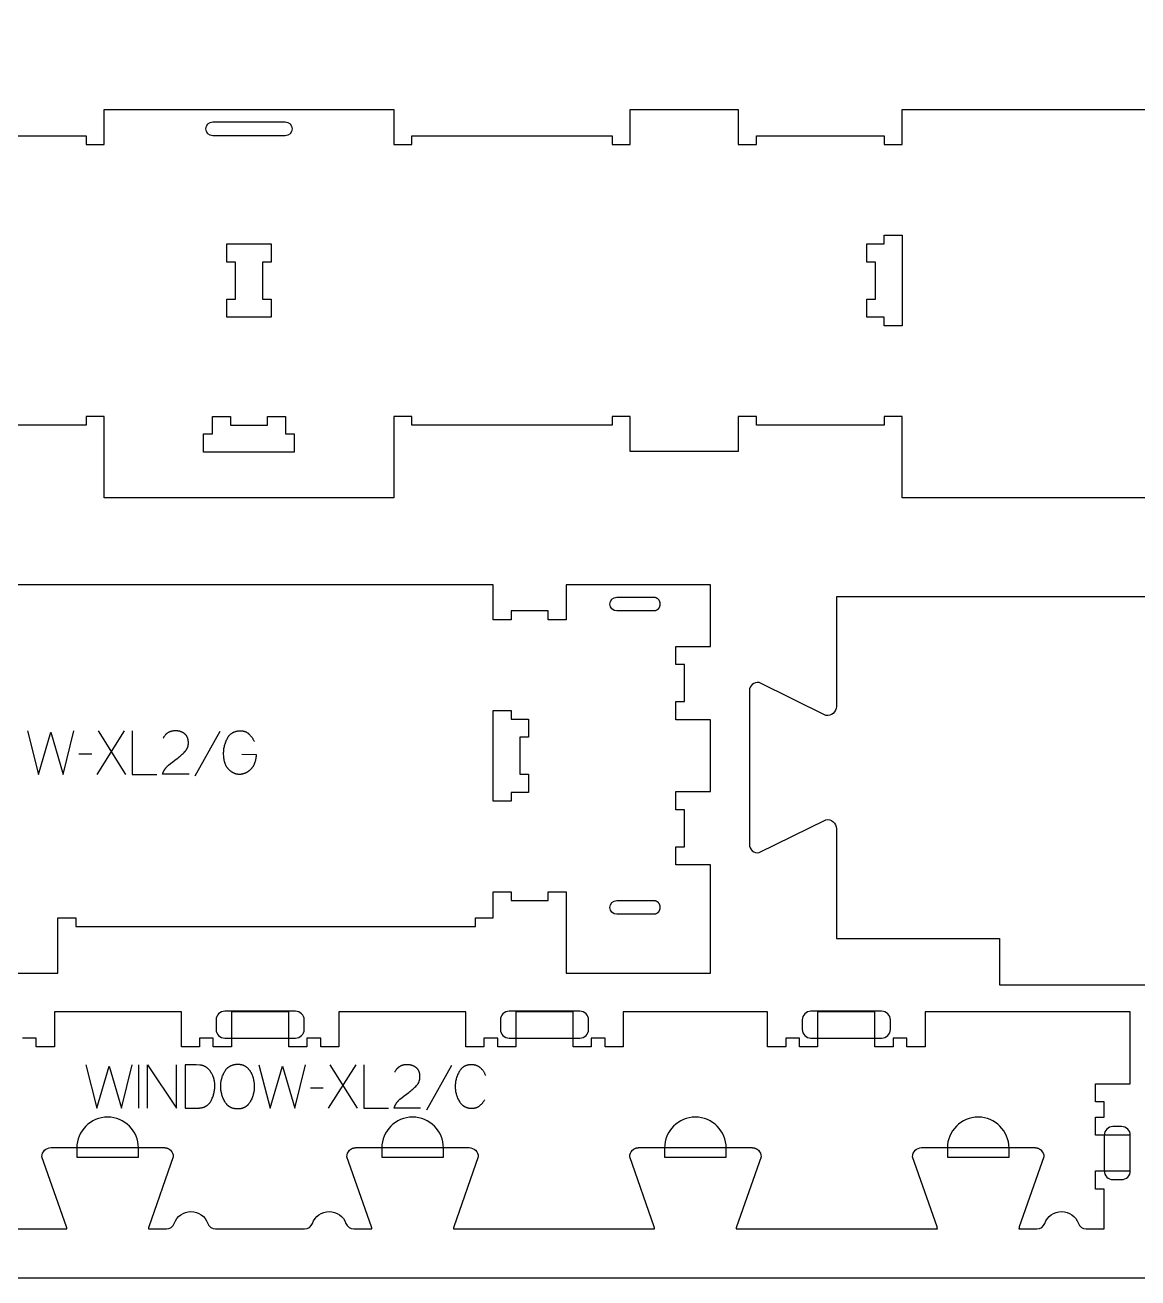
# Model space of a CAD drawing. Extents: x 0 to 4485, y 0 to 8771.
# Drawn here: x 824 to 1591, y 3763 to 4626 of the extents above; entities that cross this region are included whole.
import ezdxf

# ---------------------------------------------------------------- set-up
doc = ezdxf.new("R2010")
doc.units = 0
for name, color, linetype in [('0_SHEET_SPRUCEPLY_2440X122', 1, 'CONTINUOUS'), ('1_ANYTOOL_1MMDEEP_LABELS_S', 2, 'CONTINUOUS'), ('3_ANYTOOL_CUTTHROUGH_INSID', 4, 'CONTINUOUS'), ('4_ANYTOOL_CUTTHROUGH_OUTSI', 5, 'CONTINUOUS'), ('5_ANYTOOL_HALF_MILL_9MM_IN', 3, 'CONTINUOUS')]:
    doc.layers.add(name, color=color, linetype=linetype)

msp = doc.modelspace()

# ---------------------------------------------------------------- linework, layer by layer
at = {"layer": '0_SHEET_SPRUCEPLY_2440X122'}
msp.add_lwpolyline([(371.7, 4982.59), (371.7, 3762.59), (2811.7, 3762.59), (2811.7, 4982.59)], close=True, dxfattribs=at)
at = {"layer": '1_ANYTOOL_1MMDEEP_LABELS_S', "color": 2}
for points in [[(825.51, 4139.62), (833.22, 4109.62), (841.67, 4138.72), (850.15, 4109.62), (857.65, 4139.62)], [(892.2, 4139.62), (873.3, 4109.62)], [(893.44, 4109.62), (874.5, 4139.62)], [(897.72, 4139.62), (897.72, 4109.62), (914.82, 4109.62)], [(936.98, 4109.66), (918.68, 4109.7), (918.83, 4110.16), (918.91, 4110.39), (918.99, 4110.61), (919.07, 4110.83), (919.16, 4111.04), (919.26, 4111.26), (919.35, 4111.47), (919.45, 4111.68), (919.56, 4111.89), (919.66, 4112.09), (919.77, 4112.3), (919.89, 4112.5), (920.01, 4112.7), (920.13, 4112.89), (920.25, 4113.09), (920.38, 4113.28), (920.51, 4113.46), (920.65, 4113.65), (920.79, 4113.83), (920.93, 4114.02), (921.07, 4114.2), (921.22, 4114.37), (921.38, 4114.55), (921.53, 4114.72), (921.69, 4114.89), (921.86, 4115.05), (922.03, 4115.22), (922.2, 4115.38), (922.37, 4115.54), (922.73, 4115.85), (924.21, 4117.07), (925.7, 4118.26), (927.21, 4119.42), (928.73, 4120.55), (929.49, 4121.11), (930.22, 4121.68), (930.93, 4122.26), (931.62, 4122.84), (932.29, 4123.43), (932.93, 4124.04), (933.55, 4124.64), (934.15, 4125.26), (934.3, 4125.42), (934.44, 4125.58), (934.57, 4125.74), (934.71, 4125.9), (934.83, 4126.07), (934.95, 4126.23), (935.07, 4126.4), (935.18, 4126.58), (935.29, 4126.75), (935.4, 4126.93), (935.49, 4127.11), (935.59, 4127.29), (935.68, 4127.47), (935.76, 4127.66), (935.84, 4127.85), (935.92, 4128.04), (935.99, 4128.23), (936.06, 4128.42), (936.12, 4128.62), (936.18, 4128.82), (936.23, 4129.02), (936.28, 4129.23), (936.32, 4129.43), (936.36, 4129.64), (936.4, 4129.85), (936.43, 4130.07), (936.45, 4130.28), (936.47, 4130.5), (936.49, 4130.72), (936.5, 4130.94), (936.51, 4131.16), (936.51, 4131.39), (936.51, 4131.64), (936.5, 4131.89), (936.49, 4132.13), (936.47, 4132.37), (936.45, 4132.6), (936.42, 4132.83), (936.39, 4133.06), (936.35, 4133.28), (936.31, 4133.5), (936.26, 4133.72), (936.21, 4133.93), (936.15, 4134.14), (936.09, 4134.35), (936.03, 4134.55), (935.95, 4134.74), (935.88, 4134.94), (935.8, 4135.13), (935.71, 4135.31), (935.62, 4135.49), (935.52, 4135.67), (935.42, 4135.85), (935.31, 4136.02), (935.2, 4136.19), (935.09, 4136.35), (934.97, 4136.51), (934.84, 4136.66), (934.71, 4136.82), (934.57, 4136.96), (934.43, 4137.11), (934.29, 4137.25), (934.14, 4137.39), (933.98, 4137.52), (933.82, 4137.65), (933.66, 4137.77), (933.5, 4137.89), (933.33, 4138.01), (933.16, 4138.12), (932.99, 4138.23), (932.81, 4138.34), (932.63, 4138.44), (932.45, 4138.53), (932.27, 4138.63), (932.09, 4138.71), (931.9, 4138.8), (931.71, 4138.88), (931.51, 4138.95), (931.32, 4139.03), (931.12, 4139.09), (930.92, 4139.16), (930.72, 4139.22), (930.51, 4139.27), (930.3, 4139.32), (930.09, 4139.37), (929.88, 4139.41), (929.66, 4139.45), (929.44, 4139.49), (929.22, 4139.52), (929, 4139.55), (928.77, 4139.57), (928.54, 4139.59), (928.31, 4139.6), (928.07, 4139.61), (927.6, 4139.62), (927.23, 4139.61), (926.87, 4139.6), (926.52, 4139.57), (926.17, 4139.54), (925.83, 4139.49), (925.5, 4139.44), (925.17, 4139.38), (924.85, 4139.3), (924.53, 4139.22), (924.38, 4139.17), (924.23, 4139.12), (924.07, 4139.07), (923.92, 4139.02), (923.78, 4138.96), (923.63, 4138.9), (923.49, 4138.84), (923.34, 4138.78), (923.2, 4138.71), (923.06, 4138.64), (922.92, 4138.57), (922.79, 4138.5), (922.65, 4138.42), (922.52, 4138.34), (922.39, 4138.26), (922.26, 4138.18), (922.13, 4138.09), (922, 4138.01), (921.87, 4137.91), (921.75, 4137.82), (921.63, 4137.73), (921.51, 4137.63), (921.39, 4137.53), (921.27, 4137.42), (921.16, 4137.32), (921.04, 4137.21), (920.93, 4137.1), (920.82, 4136.98), (920.71, 4136.87), (920.6, 4136.75), (920.5, 4136.63), (920.39, 4136.51), (920.19, 4136.25), (920, 4135.99), (919.81, 4135.71), (919.62, 4135.43), (919.44, 4135.14), (919.27, 4134.83), (919.11, 4134.52)], [(958.2, 4139.15), (941.01, 4108.38)], [(973.41, 4123.42), (983.18, 4123.38), (983.15, 4122.55), (983.09, 4121.74), (983.05, 4121.35), (983, 4120.97), (982.95, 4120.59), (982.89, 4120.21), (982.82, 4119.85), (982.75, 4119.48), (982.67, 4119.13), (982.58, 4118.78), (982.49, 4118.44), (982.39, 4118.1), (982.28, 4117.77), (982.17, 4117.45), (982.05, 4117.13), (981.92, 4116.82), (981.79, 4116.52), (981.65, 4116.22), (981.51, 4115.93), (981.36, 4115.64), (981.2, 4115.36), (981.03, 4115.09), (980.86, 4114.82), (980.68, 4114.56), (980.5, 4114.31), (980.31, 4114.06), (980.11, 4113.82), (979.9, 4113.59), (979.69, 4113.36), (979.47, 4113.13), (979.25, 4112.92), (979.03, 4112.71), (978.81, 4112.5), (978.58, 4112.31), (978.35, 4112.12), (978.13, 4111.94), (977.9, 4111.76), (977.67, 4111.59), (977.44, 4111.43), (977.2, 4111.28), (976.97, 4111.13), (976.74, 4110.99), (976.5, 4110.85), (976.26, 4110.72), (976.02, 4110.6), (975.78, 4110.49), (975.54, 4110.38), (975.3, 4110.28), (975.06, 4110.18), (974.81, 4110.1), (974.57, 4110.02), (974.32, 4109.94), (974.07, 4109.87), (973.82, 4109.81), (973.57, 4109.76), (973.32, 4109.71), (973.07, 4109.67), (972.81, 4109.64), (972.56, 4109.61), (972.3, 4109.6), (972.04, 4109.58), (971.78, 4109.58), (971.52, 4109.58), (971.26, 4109.58), (971.01, 4109.6), (970.75, 4109.62), (970.5, 4109.65), (970.25, 4109.69), (970, 4109.73), (969.75, 4109.78), (969.5, 4109.84), (969.25, 4109.9), (969.01, 4109.97), (968.77, 4110.05), (968.52, 4110.14), (968.28, 4110.23), (968.04, 4110.33), (967.81, 4110.43), (967.57, 4110.55), (967.34, 4110.67), (967.1, 4110.79), (966.87, 4110.93), (966.64, 4111.07), (966.41, 4111.22), (966.18, 4111.37), (965.96, 4111.54), (965.73, 4111.71), (965.51, 4111.88), (965.28, 4112.07), (965.06, 4112.26), (964.84, 4112.46), (964.63, 4112.66), (964.41, 4112.87), (964.2, 4113.09), (963.98, 4113.32), (963.78, 4113.55), (963.58, 4113.79), (963.39, 4114.04), (963.21, 4114.3), (963.03, 4114.56), (962.86, 4114.83), (962.7, 4115.11), (962.54, 4115.4), (962.39, 4115.69), (962.24, 4116), (962.11, 4116.31), (961.98, 4116.62), (961.85, 4116.95), (961.73, 4117.28), (961.62, 4117.62), (961.52, 4117.97), (961.42, 4118.33), (961.33, 4118.69), (961.25, 4119.06), (961.17, 4119.44), (961.1, 4119.82), (961.04, 4120.22), (960.98, 4120.62), (960.93, 4121.03), (960.89, 4121.45), (960.82, 4122.3), (960.78, 4123.19), (960.77, 4124.1), (960.78, 4124.78), (960.81, 4125.46), (960.86, 4126.13), (960.93, 4126.8), (961.03, 4127.47), (961.14, 4128.13), (961.28, 4128.79), (961.44, 4129.45), (961.61, 4130.1), (961.81, 4130.75), (962.03, 4131.4), (962.27, 4132.04), (962.54, 4132.68), (962.82, 4133.32), (963.12, 4133.95), (963.45, 4134.58), (963.62, 4134.89), (963.79, 4135.19), (963.98, 4135.48), (964.17, 4135.76), (964.37, 4136.03), (964.47, 4136.17), (964.58, 4136.29), (964.69, 4136.42), (964.79, 4136.55), (964.9, 4136.67), (965.01, 4136.79), (965.13, 4136.9), (965.24, 4137.02), (965.36, 4137.13), (965.48, 4137.24), (965.6, 4137.35), (965.72, 4137.45), (965.84, 4137.55), (965.97, 4137.65), (966.1, 4137.75), (966.23, 4137.84), (966.36, 4137.94), (966.49, 4138.03), (966.63, 4138.11), (966.76, 4138.2), (966.9, 4138.28), (967.04, 4138.36), (967.18, 4138.44), (967.33, 4138.51), (967.47, 4138.59), (967.62, 4138.66), (967.77, 4138.72), (967.92, 4138.79), (968.07, 4138.85), (968.23, 4138.91), (968.38, 4138.97), (968.54, 4139.02), (968.86, 4139.13), (969.19, 4139.22), (969.52, 4139.3), (969.87, 4139.38), (970.22, 4139.44), (970.57, 4139.5), (970.94, 4139.54), (971.31, 4139.57), (971.69, 4139.6), (972.07, 4139.61), (972.47, 4139.62), (972.69, 4139.62), (972.91, 4139.61), (973.13, 4139.6), (973.35, 4139.58), (973.56, 4139.56), (973.77, 4139.54), (973.98, 4139.51), (974.18, 4139.48), (974.39, 4139.44), (974.59, 4139.4), (974.78, 4139.35), (974.98, 4139.3), (975.17, 4139.24), (975.36, 4139.18), (975.55, 4139.12), (975.73, 4139.05), (975.91, 4138.98), (976.09, 4138.9), (976.27, 4138.82), (976.44, 4138.73), (976.61, 4138.64), (976.78, 4138.55), (976.94, 4138.45), (977.11, 4138.34), (977.27, 4138.23), (977.43, 4138.12), (977.58, 4138), (977.73, 4137.88), (977.88, 4137.75), (978.03, 4137.62), (978.18, 4137.49), (978.32, 4137.35), (978.6, 4137.06), (978.87, 4136.77), (979.13, 4136.47), (979.39, 4136.17), (979.64, 4135.87), (979.89, 4135.56), (980.13, 4135.25), (980.36, 4134.93), (980.58, 4134.6), (980.8, 4134.27), (981.02, 4133.94), (981.22, 4133.6), (981.42, 4133.26), (981.61, 4132.91), (981.8, 4132.56), (981.98, 4132.2)], [(869.87, 4123.5), (861.08, 4123.42)], [(865.7, 3909.54), (873.42, 3879.54), (881.86, 3908.64), (890.35, 3879.54), (897.85, 3909.54)], [(902.22, 3909.54), (902.22, 3879.54)], [(908.22, 3879.54), (908.22, 3909.54), (928.27, 3879.54), (928.27, 3909.54)], [(985.1, 3909.54), (992.82, 3879.54), (1001.26, 3908.64), (1009.75, 3879.54), (1017.25, 3909.54)], [(1051.79, 3909.54), (1032.89, 3879.54)], [(1053.03, 3879.54), (1034.09, 3909.54)], [(1057.32, 3909.54), (1057.32, 3879.54), (1074.42, 3879.54)], [(1096.57, 3879.58), (1078.27, 3879.62), (1078.42, 3880.08), (1078.5, 3880.3), (1078.58, 3880.52), (1078.67, 3880.74), (1078.76, 3880.96), (1078.85, 3881.17), (1078.95, 3881.39), (1079.04, 3881.6), (1079.15, 3881.81), (1079.26, 3882.01), (1079.37, 3882.21), (1079.48, 3882.41), (1079.6, 3882.61), (1079.72, 3882.81), (1079.84, 3883), (1079.97, 3883.19), (1080.1, 3883.38), (1080.24, 3883.57), (1080.38, 3883.75), (1080.52, 3883.93), (1080.67, 3884.11), (1080.82, 3884.29), (1080.97, 3884.46), (1081.13, 3884.63), (1081.29, 3884.8), (1081.45, 3884.97), (1081.62, 3885.14), (1081.79, 3885.3), (1081.96, 3885.46), (1082.32, 3885.77), (1083.8, 3886.99), (1085.29, 3888.18), (1086.8, 3889.33), (1088.32, 3890.46), (1089.08, 3891.02), (1089.81, 3891.59), (1090.52, 3892.17), (1091.21, 3892.76), (1091.88, 3893.35), (1092.52, 3893.95), (1093.15, 3894.56), (1093.75, 3895.18), (1093.89, 3895.33), (1094.03, 3895.49), (1094.17, 3895.65), (1094.3, 3895.82), (1094.42, 3895.98), (1094.55, 3896.15), (1094.66, 3896.32), (1094.78, 3896.49), (1094.88, 3896.67), (1094.99, 3896.84), (1095.09, 3897.02), (1095.18, 3897.21), (1095.27, 3897.39), (1095.36, 3897.57), (1095.44, 3897.76), (1095.51, 3897.95), (1095.58, 3898.15), (1095.65, 3898.34), (1095.71, 3898.54), (1095.77, 3898.74), (1095.82, 3898.94), (1095.87, 3899.14), (1095.92, 3899.35), (1095.96, 3899.56), (1095.99, 3899.77), (1096.02, 3899.98), (1096.05, 3900.2), (1096.07, 3900.41), (1096.08, 3900.63), (1096.09, 3900.86), (1096.1, 3901.08), (1096.1, 3901.31), (1096.1, 3901.56), (1096.09, 3901.8), (1096.08, 3902.04), (1096.06, 3902.28), (1096.04, 3902.52), (1096.01, 3902.75), (1095.98, 3902.98), (1095.94, 3903.2), (1095.9, 3903.42), (1095.86, 3903.64), (1095.8, 3903.85), (1095.75, 3904.06), (1095.69, 3904.26), (1095.62, 3904.46), (1095.55, 3904.66), (1095.47, 3904.85), (1095.39, 3905.04), (1095.3, 3905.23), (1095.21, 3905.41), (1095.11, 3905.59), (1095.01, 3905.76), (1094.91, 3905.93), (1094.8, 3906.1), (1094.68, 3906.26), (1094.56, 3906.42), (1094.43, 3906.58), (1094.3, 3906.73), (1094.17, 3906.88), (1094.03, 3907.02), (1093.88, 3907.17), (1093.73, 3907.3), (1093.57, 3907.44), (1093.41, 3907.56), (1093.25, 3907.69), (1093.09, 3907.81), (1092.92, 3907.93), (1092.75, 3908.04), (1092.58, 3908.15), (1092.4, 3908.25), (1092.23, 3908.35), (1092.05, 3908.45), (1091.86, 3908.54), (1091.68, 3908.63), (1091.49, 3908.71), (1091.3, 3908.79), (1091.11, 3908.87), (1090.91, 3908.94), (1090.71, 3909.01), (1090.51, 3909.07), (1090.31, 3909.13), (1090.1, 3909.19), (1089.89, 3909.24), (1089.68, 3909.29), (1089.47, 3909.33), (1089.25, 3909.37), (1089.03, 3909.4), (1088.81, 3909.43), (1088.59, 3909.46), (1088.36, 3909.48), (1088.13, 3909.5), (1087.9, 3909.52), (1087.67, 3909.53), (1087.19, 3909.54), (1086.82, 3909.53), (1086.46, 3909.52), (1086.11, 3909.49), (1085.76, 3909.46), (1085.42, 3909.41), (1085.09, 3909.36), (1084.76, 3909.29), (1084.44, 3909.22), (1084.13, 3909.13), (1083.97, 3909.09), (1083.82, 3909.04), (1083.67, 3908.99), (1083.52, 3908.93), (1083.37, 3908.88), (1083.22, 3908.82), (1083.08, 3908.76), (1082.93, 3908.69), (1082.79, 3908.63), (1082.65, 3908.56), (1082.51, 3908.49), (1082.38, 3908.41), (1082.24, 3908.34), (1082.11, 3908.26), (1081.98, 3908.18), (1081.85, 3908.1), (1081.72, 3908.01), (1081.59, 3907.92), (1081.47, 3907.83), (1081.34, 3907.74), (1081.22, 3907.64), (1081.1, 3907.54), (1080.98, 3907.44), (1080.87, 3907.34), (1080.75, 3907.23), (1080.64, 3907.12), (1080.52, 3907.01), (1080.41, 3906.9), (1080.3, 3906.78), (1080.2, 3906.67), (1080.09, 3906.55), (1079.99, 3906.42), (1079.78, 3906.17), (1079.59, 3905.9), (1079.4, 3905.63), (1079.21, 3905.35), (1079.04, 3905.05), (1078.87, 3904.75), (1078.7, 3904.44)], [(1117.79, 3909.06), (1100.6, 3878.29)], [(1141.4, 3902.04), (1141.24, 3902.44), (1141.07, 3902.83), (1140.89, 3903.22), (1140.7, 3903.59), (1140.5, 3903.96), (1140.29, 3904.32), (1140.07, 3904.67), (1139.84, 3905.01), (1139.6, 3905.34), (1139.36, 3905.66), (1139.1, 3905.98), (1138.83, 3906.28), (1138.55, 3906.58), (1138.26, 3906.87), (1137.96, 3907.14), (1137.65, 3907.41), (1137.49, 3907.54), (1137.33, 3907.67), (1137.17, 3907.79), (1137.01, 3907.91), (1136.84, 3908.02), (1136.67, 3908.13), (1136.5, 3908.24), (1136.33, 3908.34), (1136.16, 3908.44), (1135.98, 3908.53), (1135.8, 3908.62), (1135.62, 3908.71), (1135.44, 3908.79), (1135.25, 3908.86), (1135.06, 3908.94), (1134.87, 3909), (1134.68, 3909.07), (1134.49, 3909.13), (1134.29, 3909.19), (1134.09, 3909.24), (1133.89, 3909.28), (1133.69, 3909.33), (1133.48, 3909.37), (1133.28, 3909.4), (1133.07, 3909.43), (1132.86, 3909.46), (1132.64, 3909.48), (1132.43, 3909.5), (1132.21, 3909.52), (1131.99, 3909.53), (1131.77, 3909.53), (1131.55, 3909.54), (1131.2, 3909.53), (1130.87, 3909.52), (1130.53, 3909.49), (1130.21, 3909.46), (1129.88, 3909.42), (1129.57, 3909.37), (1129.26, 3909.31), (1128.95, 3909.24), (1128.65, 3909.16), (1128.36, 3909.08), (1128.07, 3908.98), (1127.78, 3908.88), (1127.5, 3908.76), (1127.37, 3908.7), (1127.23, 3908.64), (1127.09, 3908.57), (1126.96, 3908.5), (1126.83, 3908.43), (1126.7, 3908.36), (1126.57, 3908.29), (1126.44, 3908.21), (1126.31, 3908.13), (1126.19, 3908.05), (1126.06, 3907.97), (1125.94, 3907.88), (1125.82, 3907.79), (1125.7, 3907.7), (1125.46, 3907.51), (1125.23, 3907.32), (1125, 3907.11), (1124.78, 3906.9), (1124.57, 3906.67), (1124.36, 3906.44), (1124.15, 3906.19), (1123.95, 3905.94), (1123.76, 3905.68), (1123.57, 3905.41), (1123.39, 3905.13), (1123.21, 3904.84), (1122.87, 3904.25), (1122.55, 3903.65), (1122.26, 3903.05), (1121.98, 3902.44), (1121.73, 3901.82), (1121.5, 3901.19), (1121.29, 3900.56), (1121.1, 3899.92), (1120.94, 3899.27), (1120.8, 3898.62), (1120.68, 3897.95), (1120.58, 3897.28), (1120.5, 3896.61), (1120.45, 3895.92), (1120.41, 3895.23), (1120.4, 3894.54), (1120.41, 3893.84), (1120.45, 3893.15), (1120.5, 3892.46), (1120.58, 3891.79), (1120.68, 3891.12), (1120.8, 3890.45), (1120.95, 3889.8), (1121.03, 3889.47), (1121.12, 3889.15), (1121.21, 3888.83), (1121.3, 3888.51), (1121.41, 3888.19), (1121.52, 3887.88), (1121.63, 3887.56), (1121.75, 3887.25), (1122.01, 3886.63), (1122.28, 3886.02), (1122.58, 3885.42), (1122.91, 3884.82), (1123.25, 3884.23), (1123.43, 3883.94), (1123.62, 3883.66), (1123.81, 3883.39), (1124.01, 3883.13), (1124.21, 3882.88), (1124.42, 3882.63), (1124.64, 3882.4), (1124.86, 3882.17), (1125.09, 3881.96), (1125.32, 3881.75), (1125.56, 3881.56), (1125.68, 3881.46), (1125.8, 3881.37), (1125.93, 3881.28), (1126.05, 3881.19), (1126.18, 3881.1), (1126.31, 3881.02), (1126.44, 3880.94), (1126.57, 3880.86), (1126.7, 3880.78), (1126.84, 3880.71), (1126.97, 3880.64), (1127.11, 3880.57), (1127.39, 3880.43), (1127.67, 3880.31), (1127.96, 3880.2), (1128.26, 3880.09), (1128.56, 3879.99), (1128.87, 3879.91), (1129.18, 3879.83), (1129.5, 3879.76), (1129.82, 3879.7), (1130.15, 3879.65), (1130.49, 3879.61), (1130.83, 3879.58), (1131.18, 3879.55), (1131.53, 3879.54), (1131.89, 3879.54), (1132.27, 3879.54), (1132.65, 3879.56), (1132.83, 3879.57), (1133.01, 3879.59), (1133.19, 3879.61), (1133.37, 3879.64), (1133.55, 3879.66), (1133.72, 3879.69), (1133.9, 3879.73), (1134.07, 3879.76), (1134.24, 3879.8), (1134.41, 3879.85), (1134.57, 3879.89), (1134.74, 3879.94), (1134.9, 3879.99), (1135.06, 3880.05), (1135.22, 3880.11), (1135.38, 3880.17), (1135.53, 3880.24), (1135.69, 3880.3), (1135.84, 3880.38), (1135.99, 3880.45), (1136.13, 3880.53), (1136.28, 3880.61), (1136.42, 3880.69), (1136.57, 3880.78), (1136.71, 3880.87), (1136.85, 3880.97), (1136.98, 3881.06), (1137.12, 3881.16), (1137.38, 3881.37), (1137.64, 3881.59), (1137.9, 3881.81), (1138.15, 3882.04), (1138.39, 3882.27), (1138.63, 3882.52), (1138.86, 3882.77), (1139.09, 3883.03), (1139.31, 3883.29), (1139.53, 3883.57), (1139.74, 3883.85), (1139.95, 3884.14), (1140.15, 3884.43), (1140.34, 3884.74), (1140.53, 3885.05), (1140.72, 3885.36)], [(1029.46, 3893.42), (1020.67, 3893.34)]]:
    msp.add_lwpolyline(points, dxfattribs=at)
for points in [[(934.32, 3909.54), (934.32, 3879.54), (942.85, 3879.62), (943.26, 3879.63), (943.66, 3879.65), (944.06, 3879.68), (944.44, 3879.72), (944.82, 3879.77), (945.19, 3879.82), (945.56, 3879.89), (945.92, 3879.97), (946.26, 3880.05), (946.6, 3880.15), (946.94, 3880.25), (947.26, 3880.37), (947.58, 3880.49), (947.73, 3880.56), (947.89, 3880.62), (948.04, 3880.69), (948.19, 3880.77), (948.34, 3880.84), (948.48, 3880.92), (948.62, 3881), (948.77, 3881.08), (948.91, 3881.16), (949.04, 3881.25), (949.18, 3881.34), (949.31, 3881.43), (949.45, 3881.52), (949.58, 3881.62), (949.7, 3881.72), (949.83, 3881.82), (949.95, 3881.92), (950.08, 3882.03), (950.2, 3882.14), (950.31, 3882.25), (950.43, 3882.36), (950.54, 3882.47), (950.66, 3882.59), (950.77, 3882.71), (950.87, 3882.83), (950.98, 3882.96), (951.08, 3883.08), (951.19, 3883.21), (951.29, 3883.34), (951.39, 3883.48), (951.48, 3883.61), (951.58, 3883.75), (951.76, 3884.04), (951.94, 3884.33), (952.1, 3884.64), (952.42, 3885.25), (952.72, 3885.88), (952.99, 3886.51), (953.25, 3887.14), (953.48, 3887.79), (953.7, 3888.43), (953.89, 3889.09), (954.06, 3889.75), (954.22, 3890.41), (954.35, 3891.08), (954.46, 3891.76), (954.55, 3892.44), (954.63, 3893.13), (954.68, 3893.82), (954.71, 3894.52), (954.72, 3895.22), (954.71, 3895.82), (954.68, 3896.41), (954.63, 3896.99), (954.56, 3897.57), (954.47, 3898.15), (954.42, 3898.43), (954.37, 3898.71), (954.31, 3898.99), (954.24, 3899.27), (954.17, 3899.55), (954.1, 3899.83), (954.02, 3900.1), (953.93, 3900.38), (953.84, 3900.65), (953.75, 3900.92), (953.65, 3901.19), (953.54, 3901.46), (953.43, 3901.72), (953.32, 3901.99), (953.08, 3902.51), (952.81, 3903.03), (952.53, 3903.54), (952.23, 3904.05), (952.04, 3904.36), (951.84, 3904.65), (951.64, 3904.94), (951.43, 3905.22), (951.22, 3905.49), (951.01, 3905.75), (950.8, 3906), (950.58, 3906.24), (950.36, 3906.47), (950.13, 3906.69), (949.9, 3906.91), (949.67, 3907.11), (949.44, 3907.31), (949.2, 3907.49), (948.96, 3907.67), (948.71, 3907.84), (948.46, 3908), (948.21, 3908.14), (947.96, 3908.28), (947.7, 3908.41), (947.43, 3908.53), (947.17, 3908.65), (946.9, 3908.75), (946.63, 3908.84), (946.35, 3908.93), (946.07, 3909), (945.79, 3909.07), (945.5, 3909.12), (945.21, 3909.17), (944.92, 3909.21), (944.62, 3909.24), (944.32, 3909.26), (941.89, 3909.36), (939.41, 3909.44), (936.89, 3909.5)], [(970.79, 3909.88), (971.16, 3909.87), (971.52, 3909.85), (971.88, 3909.83), (972.23, 3909.79), (972.4, 3909.76), (972.58, 3909.73), (972.74, 3909.7), (972.91, 3909.67), (973.08, 3909.63), (973.24, 3909.6), (973.4, 3909.55), (973.56, 3909.51), (973.72, 3909.46), (973.88, 3909.41), (974.03, 3909.36), (974.19, 3909.3), (974.34, 3909.24), (974.49, 3909.18), (974.64, 3909.11), (974.78, 3909.05), (974.93, 3908.98), (975.07, 3908.9), (975.21, 3908.83), (975.35, 3908.75), (975.49, 3908.66), (975.62, 3908.58), (975.76, 3908.49), (975.89, 3908.4), (976.15, 3908.21), (976.4, 3908.02), (976.65, 3907.82), (976.89, 3907.61), (977.13, 3907.4), (977.36, 3907.18), (977.58, 3906.95), (977.8, 3906.72), (978.01, 3906.49), (978.22, 3906.24), (978.42, 3905.99), (978.62, 3905.74), (978.81, 3905.47), (978.99, 3905.2), (979.17, 3904.93), (979.34, 3904.65), (979.5, 3904.36), (979.66, 3904.07), (979.82, 3903.78), (979.97, 3903.48), (980.11, 3903.18), (980.25, 3902.88), (980.38, 3902.57), (980.51, 3902.26), (980.63, 3901.94), (980.74, 3901.63), (980.85, 3901.3), (980.95, 3900.98), (981.05, 3900.65), (981.14, 3900.31), (981.23, 3899.98), (981.31, 3899.64), (981.46, 3898.95), (981.58, 3898.28), (981.69, 3897.61), (981.78, 3896.95), (981.84, 3896.29), (981.89, 3895.64), (981.92, 3895), (981.93, 3894.36), (981.92, 3893.73), (981.89, 3893.09), (981.83, 3892.45), (981.76, 3891.81), (981.66, 3891.18), (981.54, 3890.54), (981.4, 3889.9), (981.24, 3889.26), (981.06, 3888.63), (980.85, 3887.99), (980.62, 3887.35), (980.38, 3886.71), (980.11, 3886.08), (979.81, 3885.44), (979.5, 3884.8), (979.17, 3884.16), (978.99, 3883.85), (978.81, 3883.55), (978.62, 3883.25), (978.43, 3882.97), (978.23, 3882.69), (978.02, 3882.43), (977.8, 3882.18), (977.59, 3881.93), (977.47, 3881.81), (977.36, 3881.7), (977.24, 3881.59), (977.13, 3881.47), (977.01, 3881.37), (976.89, 3881.26), (976.77, 3881.16), (976.64, 3881.06), (976.52, 3880.96), (976.39, 3880.86), (976.27, 3880.77), (976.14, 3880.68), (976.01, 3880.59), (975.87, 3880.5), (975.74, 3880.42), (975.6, 3880.34), (975.47, 3880.26), (975.33, 3880.18), (975.19, 3880.11), (975.05, 3880.04), (974.9, 3879.97), (974.76, 3879.91), (974.61, 3879.84), (974.46, 3879.78), (974.31, 3879.72), (974.16, 3879.67), (974.01, 3879.61), (973.86, 3879.56), (973.54, 3879.47), (973.22, 3879.38), (972.9, 3879.31), (972.57, 3879.24), (972.23, 3879.19), (971.88, 3879.14), (971.53, 3879.11), (971.18, 3879.08), (970.81, 3879.07), (970.45, 3879.06), (970.06, 3879.07), (969.69, 3879.08), (969.32, 3879.11), (968.96, 3879.14), (968.6, 3879.19), (968.25, 3879.25), (967.91, 3879.31), (967.57, 3879.39), (967.24, 3879.47), (966.92, 3879.57), (966.76, 3879.62), (966.61, 3879.68), (966.45, 3879.73), (966.3, 3879.79), (966.14, 3879.86), (965.99, 3879.92), (965.84, 3879.99), (965.7, 3880.06), (965.55, 3880.13), (965.41, 3880.2), (965.27, 3880.28), (965.13, 3880.36), (964.99, 3880.44), (964.85, 3880.53), (964.71, 3880.61), (964.58, 3880.7), (964.45, 3880.8), (964.32, 3880.89), (964.19, 3880.99), (964.06, 3881.09), (963.94, 3881.19), (963.81, 3881.3), (963.69, 3881.4), (963.57, 3881.51), (963.45, 3881.63), (963.33, 3881.74), (963.22, 3881.86), (963.1, 3881.98), (962.99, 3882.1), (962.88, 3882.23), (962.67, 3882.49), (962.46, 3882.76), (962.25, 3883.03), (962.06, 3883.32), (961.87, 3883.62), (961.69, 3883.93), (961.51, 3884.25), (961.18, 3884.9), (960.86, 3885.55), (960.57, 3886.2), (960.3, 3886.84), (960.05, 3887.49), (959.83, 3888.14), (959.62, 3888.8), (959.44, 3889.45), (959.27, 3890.1), (959.13, 3890.75), (959.02, 3891.4), (958.92, 3892.05), (958.84, 3892.7), (958.79, 3893.36), (958.76, 3894.01), (958.75, 3894.66), (958.76, 3895.36), (958.79, 3896.04), (958.85, 3896.73), (958.93, 3897.4), (959.03, 3898.07), (959.15, 3898.74), (959.3, 3899.4), (959.47, 3900.05), (959.66, 3900.69), (959.88, 3901.34), (960.11, 3901.97), (960.37, 3902.6), (960.66, 3903.22), (960.96, 3903.84), (961.29, 3904.45), (961.64, 3905.06), (961.82, 3905.35), (962.01, 3905.64), (962.21, 3905.92), (962.41, 3906.19), (962.62, 3906.45), (962.84, 3906.7), (963.06, 3906.94), (963.3, 3907.17), (963.41, 3907.28), (963.53, 3907.39), (963.65, 3907.49), (963.77, 3907.6), (963.9, 3907.7), (964.02, 3907.8), (964.15, 3907.9), (964.28, 3907.99), (964.41, 3908.09), (964.54, 3908.18), (964.68, 3908.27), (964.81, 3908.35), (964.95, 3908.44), (965.09, 3908.52), (965.23, 3908.6), (965.37, 3908.67), (965.52, 3908.75), (965.66, 3908.82), (965.96, 3908.96), (966.26, 3909.08), (966.57, 3909.2), (966.88, 3909.31), (967.21, 3909.41), (967.53, 3909.5), (967.87, 3909.58), (968.21, 3909.65), (968.56, 3909.71), (968.92, 3909.76), (969.28, 3909.8), (969.64, 3909.84), (970.02, 3909.86), (970.4, 3909.87)]]:
    msp.add_lwpolyline(points, close=True, dxfattribs=at)
at = {"layer": '3_ANYTOOL_CUTTHROUGH_INSID', "color": 4}
for points in [[(953.25, 4559.19), (1003.25, 4559.19, -1), (1003.25, 4549.69), (953.25, 4549.69, -1)], [(1231.69, 4231.71), (1257.43, 4231.71), (1257.53, 4231.71), (1257.63, 4231.71), (1257.72, 4231.7), (1257.82, 4231.69), (1257.92, 4231.68), (1258.01, 4231.67), (1258.11, 4231.65), (1258.21, 4231.63), (1258.31, 4231.6), (1258.41, 4231.58), (1258.5, 4231.55), (1258.6, 4231.52), (1258.7, 4231.48), (1258.79, 4231.44), (1258.89, 4231.4), (1258.98, 4231.36), (1259.08, 4231.31), (1259.17, 4231.26), (1259.26, 4231.21), (1259.36, 4231.15), (1259.45, 4231.09), (1259.53, 4231.03), (1259.62, 4230.97), (1259.71, 4230.9), (1259.79, 4230.83), (1259.87, 4230.76), (1259.96, 4230.68), (1260.04, 4230.61), (1260.11, 4230.53), (1260.19, 4230.45), (1260.26, 4230.36), (1260.33, 4230.28), (1260.4, 4230.19), (1260.47, 4230.1), (1260.54, 4230.01), (1260.6, 4229.91), (1260.66, 4229.82), (1260.72, 4229.72), (1260.78, 4229.62), (1260.83, 4229.52), (1260.88, 4229.42), (1260.93, 4229.32), (1260.98, 4229.21), (1261.02, 4229.11), (1261.07, 4229), (1261.11, 4228.9), (1261.15, 4228.79), (1261.18, 4228.68), (1261.21, 4228.58), (1261.24, 4228.47), (1261.27, 4228.36), (1261.3, 4228.25), (1261.32, 4228.14), (1261.34, 4228.03), (1261.36, 4227.92), (1261.38, 4227.81), (1261.39, 4227.71), (1261.41, 4227.6), (1261.42, 4227.5), (1261.43, 4227.39), (1261.43, 4227.28), (1261.44, 4227.18), (1261.44, 4227.07), (1261.44, 4226.96), (1261.44, 4226.86), (1261.44, 4226.75), (1261.43, 4226.64), (1261.43, 4226.54), (1261.42, 4226.43), (1261.41, 4226.32), (1261.39, 4226.22), (1261.38, 4226.11), (1261.36, 4226), (1261.34, 4225.89), (1261.32, 4225.78), (1261.3, 4225.67), (1261.27, 4225.57), (1261.24, 4225.46), (1261.21, 4225.35), (1261.18, 4225.24), (1261.15, 4225.14), (1261.11, 4225.03), (1261.07, 4224.92), (1261.02, 4224.82), (1260.98, 4224.71), (1260.93, 4224.61), (1260.88, 4224.51), (1260.83, 4224.41), (1260.78, 4224.31), (1260.72, 4224.21), (1260.66, 4224.11), (1260.6, 4224.01), (1260.54, 4223.92), (1260.47, 4223.83), (1260.4, 4223.74), (1260.33, 4223.65), (1260.26, 4223.56), (1260.19, 4223.48), (1260.11, 4223.4), (1260.04, 4223.32), (1259.96, 4223.24), (1259.87, 4223.17), (1259.79, 4223.09), (1259.71, 4223.02), (1259.62, 4222.96), (1259.53, 4222.89), (1259.45, 4222.83), (1259.36, 4222.77), (1259.26, 4222.72), (1259.17, 4222.67), (1259.08, 4222.61), (1258.98, 4222.57), (1258.89, 4222.52), (1258.79, 4222.48), (1258.7, 4222.45), (1258.6, 4222.41), (1258.5, 4222.38), (1258.41, 4222.35), (1258.31, 4222.32), (1258.21, 4222.3), (1258.11, 4222.28), (1258.01, 4222.26), (1257.92, 4222.25), (1257.82, 4222.23), (1257.72, 4222.23), (1257.63, 4222.22), (1257.53, 4222.21), (1257.43, 4222.21), (1231.69, 4222.21, -1)], [(1231.69, 4013.21, -1), (1231.69, 4022.71), (1257.43, 4022.71), (1257.53, 4022.71), (1257.63, 4022.71), (1257.72, 4022.7), (1257.82, 4022.69), (1257.92, 4022.68), (1258.01, 4022.67), (1258.11, 4022.65), (1258.21, 4022.63), (1258.31, 4022.6), (1258.41, 4022.58), (1258.5, 4022.55), (1258.6, 4022.52), (1258.7, 4022.48), (1258.79, 4022.44), (1258.89, 4022.4), (1258.98, 4022.36), (1259.08, 4022.31), (1259.17, 4022.26), (1259.26, 4022.21), (1259.36, 4022.15), (1259.45, 4022.09), (1259.53, 4022.03), (1259.62, 4021.97), (1259.71, 4021.9), (1259.79, 4021.83), (1259.87, 4021.76), (1259.96, 4021.68), (1260.04, 4021.61), (1260.11, 4021.53), (1260.19, 4021.45), (1260.26, 4021.36), (1260.33, 4021.28), (1260.4, 4021.19), (1260.47, 4021.1), (1260.54, 4021.01), (1260.6, 4020.91), (1260.66, 4020.82), (1260.72, 4020.72), (1260.78, 4020.62), (1260.83, 4020.52), (1260.88, 4020.42), (1260.93, 4020.32), (1260.98, 4020.21), (1261.02, 4020.11), (1261.07, 4020), (1261.11, 4019.9), (1261.15, 4019.79), (1261.18, 4019.68), (1261.21, 4019.58), (1261.24, 4019.47), (1261.27, 4019.36), (1261.3, 4019.25), (1261.32, 4019.14), (1261.34, 4019.03), (1261.36, 4018.92), (1261.38, 4018.81), (1261.39, 4018.71), (1261.41, 4018.6), (1261.42, 4018.5), (1261.43, 4018.39), (1261.43, 4018.28), (1261.44, 4018.18), (1261.44, 4018.07), (1261.44, 4017.96), (1261.44, 4017.86), (1261.44, 4017.75), (1261.43, 4017.64), (1261.43, 4017.54), (1261.42, 4017.43), (1261.41, 4017.32), (1261.39, 4017.22), (1261.38, 4017.11), (1261.36, 4017), (1261.34, 4016.89), (1261.32, 4016.78), (1261.3, 4016.67), (1261.27, 4016.57), (1261.24, 4016.46), (1261.21, 4016.35), (1261.18, 4016.24), (1261.15, 4016.14), (1261.11, 4016.03), (1261.07, 4015.92), (1261.02, 4015.82), (1260.98, 4015.71), (1260.93, 4015.61), (1260.88, 4015.51), (1260.83, 4015.41), (1260.78, 4015.31), (1260.72, 4015.21), (1260.66, 4015.11), (1260.6, 4015.01), (1260.54, 4014.92), (1260.47, 4014.83), (1260.4, 4014.74), (1260.33, 4014.65), (1260.26, 4014.56), (1260.19, 4014.48), (1260.11, 4014.4), (1260.04, 4014.32), (1259.96, 4014.24), (1259.87, 4014.17), (1259.79, 4014.09), (1259.71, 4014.02), (1259.62, 4013.96), (1259.53, 4013.89), (1259.45, 4013.83), (1259.36, 4013.77), (1259.26, 4013.72), (1259.17, 4013.67), (1259.08, 4013.61), (1258.98, 4013.57), (1258.89, 4013.52), (1258.79, 4013.48), (1258.7, 4013.45), (1258.6, 4013.41), (1258.5, 4013.38), (1258.41, 4013.35), (1258.31, 4013.32), (1258.21, 4013.3), (1258.11, 4013.28), (1258.01, 4013.26), (1257.92, 4013.25), (1257.82, 4013.23), (1257.72, 4013.23), (1257.63, 4013.22), (1257.53, 4013.21), (1257.43, 4013.21)]]:
    msp.add_lwpolyline(points, format="xyb", close=True, dxfattribs=at)
for points in [[(1428.5, 4418.65), (1416, 4418.65), (1416, 4424.65), (1404, 4424.65), (1404, 4437.15), (1410, 4437.15), (1410, 4462.65), (1404, 4462.65), (1404, 4475.15), (1416, 4475.15), (1416, 4481.15), (1428.5, 4481.15)], [(969, 4437.15), (969, 4462.65), (963, 4462.65), (963, 4475.15), (993.5, 4475.15), (993.5, 4462.65), (987.5, 4462.65), (987.5, 4437.15), (993.5, 4437.15), (993.5, 4424.65), (963, 4424.65), (963, 4437.15)], [(991, 4350.19), (991, 4356.19), (1003.5, 4356.19), (1003.5, 4344.19), (1009.5, 4344.19), (1009.5, 4331.69), (947, 4331.69), (947, 4344.19), (953, 4344.19), (953, 4356.19), (965.5, 4356.19), (965.5, 4350.19)], [(1146.69, 4153.67), (1158.94, 4153.67), (1158.94, 4147.67), (1170.94, 4147.67), (1170.94, 4135.17), (1164.94, 4135.17), (1164.94, 4109.67), (1170.94, 4109.67), (1170.94, 4097.17), (1158.94, 4097.17), (1158.94, 4091.17), (1146.44, 4091.17), (1146.44, 4153.67)]]:
    msp.add_lwpolyline(points, close=True, dxfattribs=at)
at = {"layer": '4_ANYTOOL_CUTTHROUGH_OUTSI', "color": 5}
for points in [[(728, 4549.69), (866, 4549.69), (866, 4543.69), (878.5, 4543.69), (878.5, 4543.94), (878.5, 4567.69), (1078, 4567.69), (1078, 4543.94), (1078, 4543.69), (1090.5, 4543.69), (1090.5, 4543.94), (1090.5, 4549.69), (1128.25, 4549.69), (1228.5, 4549.69), (1228.5, 4543.69), (1241, 4543.69), (1241, 4567.69), (1315.5, 4567.69), (1315.5, 4543.69), (1328, 4543.69), (1328, 4549.69), (1416, 4549.69), (1416, 4543.69), (1428.5, 4543.69), (1428.5, 4543.94), (1428.5, 4567.69), (2028.25, 4567.69)], [(1728, 4300.19), (1428.5, 4300.19), (1428.5, 4356.19), (1416, 4356.19), (1416, 4350.19), (1328, 4350.19), (1328, 4356.19), (1315.5, 4356.19), (1315.5, 4332.19), (1241, 4332.19), (1241, 4356.19), (1228.5, 4356.19), (1228.5, 4350.19), (1090.5, 4350.19), (1090.5, 4355.94), (1090.5, 4356.19), (1078, 4356.19), (1078, 4355.94), (1078, 4300.19), (878.5, 4300.19), (878.5, 4355.94), (878.5, 4356.19), (866, 4356.19), (866, 4355.94), (866, 4350.19), (728, 4350.19)], [(546.94, 3972.71), (846.44, 3972.71), (846.44, 4010.71), (858.94, 4010.71), (858.94, 4004.71), (1134.44, 4004.71), (1134.44, 4010.71), (1146.44, 4010.71), (1146.44, 4028.71), (1146.69, 4028.71), (1146.69, 4028.71), (1158.94, 4028.71), (1158.94, 4022.71), (1184.44, 4022.71), (1184.44, 4028.71), (1196.94, 4028.71), (1196.94, 4028.46), (1196.94, 3972.71), (1296.44, 3972.71), (1296.44, 4047.21), (1272.44, 4047.21), (1272.44, 4047.46), (1272.44, 4059.46), (1272.44, 4059.71), (1278.44, 4059.71), (1278.44, 4085.21), (1272.44, 4085.21), (1272.44, 4085.46), (1272.44, 4097.46), (1272.44, 4097.71), (1296.44, 4097.71), (1296.44, 4147.21), (1272.44, 4147.21), (1272.44, 4147.46), (1272.44, 4159.46), (1272.44, 4159.71), (1278.44, 4159.71), (1278.44, 4185.21), (1272.44, 4185.21), (1272.44, 4185.46), (1272.44, 4197.46), (1272.44, 4197.71), (1296.44, 4197.71), (1296.44, 4240.21), (1196.94, 4240.21), (1196.94, 4216.46), (1196.94, 4216.21), (1184.44, 4216.21), (1184.44, 4216.46), (1184.44, 4222.21), (1158.94, 4222.21), (1158.94, 4216.21), (1146.44, 4216.21), (1146.44, 4216.46), (1146.44, 4240.21), (846.69, 4240.21), (546.69, 4240.21)]]:
    msp.add_lwpolyline(points, dxfattribs=at)
for points in [[(1795.35, 4232.04), (1383.1, 4232.04), (1383.1, 4156.38), (1383.1, 4156.38, -0.463455), (1375.83, 4150.21), (1375.79, 4150.22), (1375.76, 4150.23), (1329.76, 4172.89), (1329.76, 4172.89, 0.461531), (1323.1, 4167.21), (1323.1, 4061.38, 0.461531), (1329.76, 4055.7), (1375.76, 4078.35), (1375.79, 4078.37), (1375.83, 4078.38), (1375.83, 4078.38, -0.463455), (1383.1, 4072.21), (1383.1, 3996.54), (1495.35, 3996.54), (1495.6, 3996.54), (1495.6, 3996.29), (1495.6, 3964.54), (1795.1, 3964.54)], [(714.02, 3796.38), (852.71, 3796.38, 0.061485), (852.48, 3797.77), (835.58, 3846.05), (835.57, 3846.09), (835.57, 3846.13), (835.57, 3846.13, -0.414214), (841.82, 3852.38), (919.82, 3852.38), (919.97, 3852.38), (920.12, 3852.37), (920.27, 3852.36), (920.42, 3852.35), (920.57, 3852.34), (920.72, 3852.32), (920.87, 3852.29), (921.03, 3852.26), (921.18, 3852.23), (921.33, 3852.2), (921.48, 3852.16), (921.63, 3852.11), (921.77, 3852.07), (921.92, 3852.02), (922.07, 3851.96), (922.21, 3851.91), (922.35, 3851.84), (922.49, 3851.78), (922.63, 3851.71), (922.77, 3851.64), (922.91, 3851.56), (923.04, 3851.49), (923.17, 3851.41), (923.3, 3851.32), (923.43, 3851.23), (923.55, 3851.14), (923.67, 3851.05), (923.79, 3850.96), (923.91, 3850.86), (924.02, 3850.76), (924.13, 3850.66), (924.24, 3850.55, -0.198912), (926.07, 3846.13), (926.07, 3846.09), (926.05, 3846.05), (909.16, 3797.77), (909.16, 3797.77, 0.061485), (908.92, 3796.38), (921.32, 3796.38, 0.317837), (926.74, 3800.21, -0.317837), (938.29, 3808.38, -0.317837), (949.84, 3800.21, 0.317837), (955.26, 3796.38), (1016.57, 3796.38, 0.317837), (1021.99, 3800.21, -0.317837), (1033.54, 3808.38, -0.317837), (1045.09, 3800.21, 0.317837), (1050.51, 3796.38), (1062.91, 3796.38, 0.061485), (1062.68, 3797.77), (1045.78, 3846.05), (1045.77, 3846.09), (1045.77, 3846.13), (1045.77, 3846.13, -0.198912), (1047.6, 3850.55), (1047.71, 3850.66), (1047.82, 3850.76), (1047.93, 3850.86), (1048.05, 3850.96), (1048.16, 3851.05), (1048.29, 3851.14), (1048.41, 3851.23), (1048.54, 3851.32), (1048.67, 3851.41), (1048.8, 3851.49), (1048.93, 3851.56), (1049.07, 3851.64), (1049.2, 3851.71), (1049.34, 3851.78), (1049.48, 3851.84), (1049.63, 3851.91), (1049.77, 3851.96), (1049.92, 3852.02), (1050.06, 3852.07), (1050.21, 3852.11), (1050.36, 3852.16), (1050.51, 3852.2), (1050.66, 3852.23), (1050.81, 3852.26), (1050.96, 3852.29), (1051.11, 3852.32), (1051.26, 3852.34), (1051.42, 3852.35), (1051.57, 3852.36), (1051.72, 3852.37), (1051.87, 3852.38), (1052.02, 3852.38), (1130.02, 3852.38, -0.414214), (1136.27, 3846.13), (1136.27, 3846.09), (1136.25, 3846.05), (1119.36, 3797.77), (1119.36, 3797.77, 0.061485), (1119.12, 3796.38), (1257.81, 3796.38, 0.061485), (1257.58, 3797.77), (1240.68, 3846.05), (1240.67, 3846.09), (1240.67, 3846.13), (1240.67, 3846.13, -0.198912), (1242.5, 3850.55), (1242.61, 3850.66), (1242.72, 3850.76), (1242.83, 3850.86), (1242.95, 3850.96), (1243.06, 3851.05), (1243.19, 3851.14), (1243.31, 3851.23), (1243.44, 3851.32), (1243.57, 3851.41), (1243.7, 3851.49), (1243.83, 3851.56), (1243.97, 3851.64), (1244.1, 3851.71), (1244.24, 3851.78), (1244.38, 3851.84), (1244.53, 3851.91), (1244.67, 3851.96), (1244.82, 3852.02), (1244.96, 3852.07), (1245.11, 3852.11), (1245.26, 3852.16), (1245.41, 3852.2), (1245.56, 3852.23), (1245.71, 3852.26), (1245.86, 3852.29), (1246.01, 3852.32), (1246.16, 3852.34), (1246.32, 3852.35), (1246.47, 3852.36), (1246.62, 3852.37), (1246.77, 3852.38), (1246.92, 3852.38), (1324.92, 3852.38), (1325.07, 3852.38), (1325.22, 3852.37), (1325.37, 3852.36), (1325.52, 3852.35), (1325.67, 3852.34), (1325.82, 3852.32), (1325.97, 3852.29), (1326.13, 3852.26), (1326.28, 3852.23), (1326.43, 3852.2), (1326.58, 3852.16), (1326.73, 3852.11), (1326.87, 3852.07), (1327.02, 3852.02), (1327.17, 3851.96), (1327.31, 3851.91), (1327.45, 3851.84), (1327.59, 3851.78), (1327.73, 3851.71), (1327.87, 3851.64), (1328.01, 3851.56), (1328.14, 3851.49), (1328.27, 3851.41), (1328.4, 3851.32), (1328.53, 3851.23), (1328.65, 3851.14), (1328.77, 3851.05), (1328.89, 3850.96), (1329.01, 3850.86), (1329.12, 3850.76), (1329.23, 3850.66), (1329.34, 3850.55, -0.198912), (1331.17, 3846.13), (1331.17, 3846.09), (1331.15, 3846.05), (1314.26, 3797.77), (1314.26, 3797.77, 0.061485), (1314.02, 3796.38), (1452.71, 3796.38, 0.061485), (1452.48, 3797.77), (1435.58, 3846.05), (1435.57, 3846.09), (1435.57, 3846.13), (1435.57, 3846.13, -0.414214), (1441.82, 3852.38), (1519.82, 3852.38), (1519.97, 3852.38), (1520.12, 3852.37), (1520.27, 3852.36), (1520.42, 3852.35), (1520.57, 3852.34), (1520.72, 3852.32), (1520.87, 3852.29), (1521.03, 3852.26), (1521.18, 3852.23), (1521.33, 3852.2), (1521.48, 3852.16), (1521.63, 3852.11), (1521.77, 3852.07), (1521.92, 3852.02), (1522.07, 3851.96), (1522.21, 3851.91), (1522.35, 3851.84), (1522.49, 3851.78), (1522.63, 3851.71), (1522.77, 3851.64), (1522.91, 3851.56), (1523.04, 3851.49), (1523.17, 3851.41), (1523.3, 3851.32), (1523.43, 3851.23), (1523.55, 3851.14), (1523.67, 3851.05), (1523.79, 3850.96), (1523.91, 3850.86), (1524.02, 3850.76), (1524.13, 3850.66), (1524.24, 3850.55, -0.198912), (1526.07, 3846.13), (1526.07, 3846.09), (1526.05, 3846.05), (1509.16, 3797.77), (1509.16, 3797.77, 0.061485), (1508.92, 3796.38), (1521.32, 3796.38, 0.317837), (1526.74, 3800.21, -0.707107), (1549.84, 3800.21, 0.317837), (1555.26, 3796.38), (1567.67, 3796.38), (1567.67, 3823.88), (1561.67, 3823.88), (1561.67, 3824.13), (1561.67, 3836.13), (1561.67, 3836.38), (1585.67, 3836.38), (1585.67, 3860.88), (1561.67, 3860.88), (1561.67, 3861.13), (1561.67, 3873.13), (1561.67, 3873.38), (1567.67, 3873.38), (1567.67, 3883.88), (1561.67, 3883.88), (1561.67, 3884.13), (1561.67, 3896.13), (1561.67, 3896.38), (1585.67, 3896.38), (1585.67, 3945.88), (1444.17, 3945.88), (1444.17, 3922.13), (1444.17, 3921.88), (1431.67, 3921.88), (1431.67, 3927.88), (1422.17, 3927.88), (1422.17, 3921.88), (1409.67, 3921.88), (1409.67, 3922.13), (1409.67, 3945.88), (1370.17, 3945.88), (1370.17, 3922.13), (1370.17, 3921.88), (1357.67, 3921.88), (1357.67, 3927.88), (1348.17, 3927.88), (1348.17, 3921.88), (1335.67, 3921.88), (1335.67, 3922.13), (1335.67, 3945.88), (1236.17, 3945.88), (1236.17, 3922.13), (1236.17, 3921.88), (1223.67, 3921.88), (1223.67, 3927.88), (1214.17, 3927.88), (1214.17, 3921.88), (1201.67, 3921.88), (1201.67, 3922.13), (1201.67, 3945.88), (1162.17, 3945.88), (1162.17, 3922.13), (1162.17, 3921.88), (1149.67, 3921.88), (1149.67, 3927.88), (1140.17, 3927.88), (1140.17, 3921.88), (1127.67, 3921.88), (1127.67, 3922.13), (1127.67, 3945.88), (1040.17, 3945.88), (1040.17, 3921.88), (1027.67, 3921.88), (1027.67, 3927.88), (1018.17, 3927.88), (1018.17, 3921.88), (1005.67, 3921.88), (1005.67, 3945.88), (966.17, 3945.88), (966.17, 3921.88), (953.67, 3921.88), (953.67, 3927.88), (944.17, 3927.88), (944.17, 3921.88), (931.67, 3921.88), (931.67, 3922.13), (931.67, 3945.88), (844.17, 3945.88), (844.17, 3922.13), (844.17, 3921.88), (831.67, 3921.88), (831.67, 3927.88), (822.17, 3927.88)]]:
    msp.add_lwpolyline(points, format="xyb", dxfattribs=at)
at = {"layer": '5_ANYTOOL_HALF_MILL_9MM_IN'}
for points in [[(961.54, 3946.38, 0.414214), (955.54, 3940.38), (955.54, 3933.88, 0.414214), (961.54, 3927.88), (1010.29, 3927.88, 0.414214), (1016.29, 3933.88), (1016.29, 3940.38, 0.414214), (1010.29, 3946.38)], [(1157.54, 3946.38, 0.414214), (1151.54, 3940.38), (1151.54, 3933.88, 0.414214), (1157.54, 3927.88), (1206.29, 3927.88, 0.414214), (1212.29, 3933.88), (1212.29, 3940.38, 0.414214), (1206.29, 3946.38)], [(1365.54, 3946.38, 0.414214), (1359.54, 3940.38), (1359.54, 3933.88, 0.414214), (1365.54, 3927.88), (1414.29, 3927.88, 0.414214), (1420.29, 3933.88), (1420.29, 3940.38, 0.414214), (1414.29, 3946.38)], [(902.07, 3852.13, 1), (859.57, 3852.13), (859.57, 3851.88), (859.57, 3845.88), (902.07, 3845.88), (902.07, 3851.88), (902.07, 3852.13)], [(1112.27, 3852.13, 1), (1069.77, 3852.13), (1069.77, 3851.88), (1069.77, 3845.88), (1112.27, 3845.88), (1112.27, 3851.88), (1112.27, 3852.13)], [(1307.17, 3852.13, 1), (1264.67, 3852.13), (1264.67, 3851.88), (1264.67, 3845.88), (1307.17, 3845.88), (1307.17, 3851.88), (1307.17, 3852.13)], [(1502.07, 3852.13, 1), (1459.57, 3852.13), (1459.57, 3851.88), (1459.57, 3845.88), (1502.07, 3845.88), (1502.07, 3851.88), (1502.07, 3852.13)], [(1573.67, 3866.88, 0.414214), (1567.67, 3860.88), (1567.67, 3836.38, 0.414214), (1573.67, 3830.38), (1579.67, 3830.38, 0.414214), (1585.67, 3836.38), (1585.67, 3860.88, 0.414214), (1579.67, 3866.88)]]:
    msp.add_lwpolyline(points, format="xyb", close=True, dxfattribs=at)

doc.saveas('drawing.dxf')
